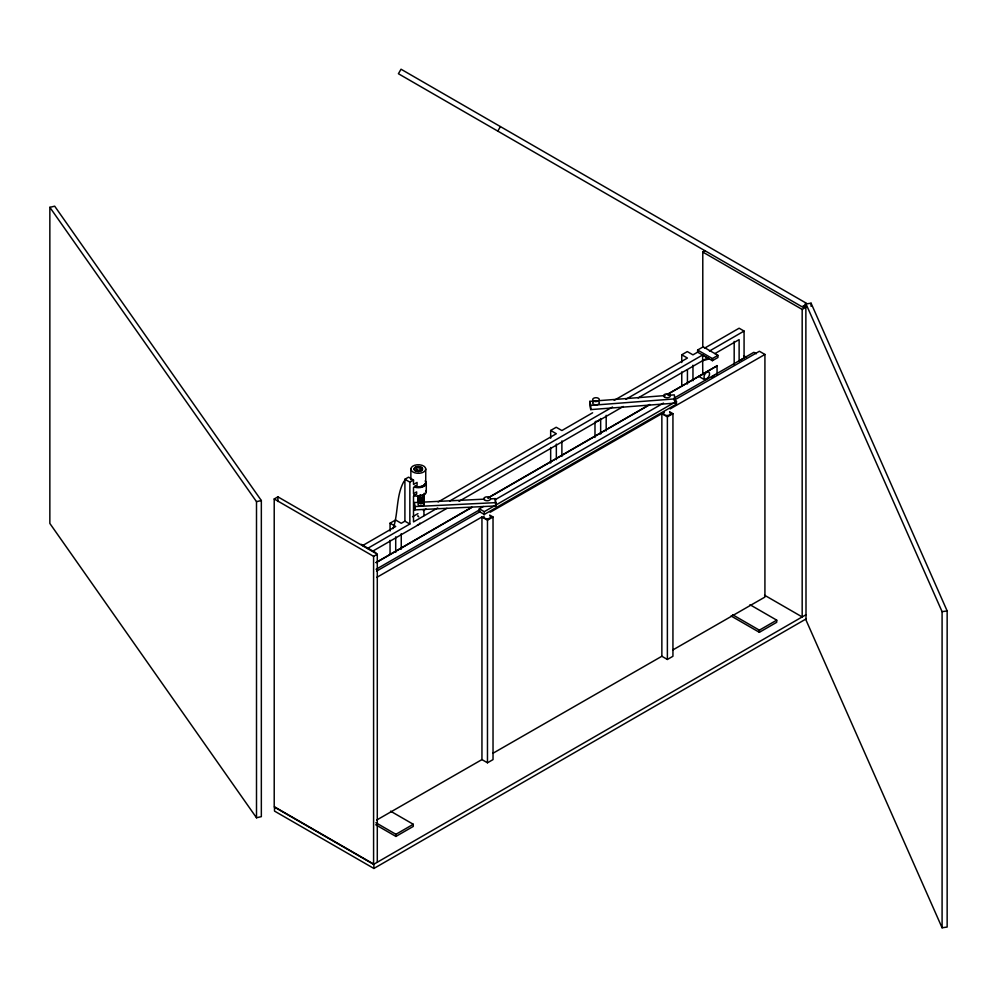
<?xml version="1.0" encoding="UTF-8"?>
<svg xmlns="http://www.w3.org/2000/svg" width="997" height="997" viewBox="0 0 997 997"><rect width="100%" height="100%" fill="white"/><g stroke="black" fill="none" stroke-linecap="round" stroke-linejoin="round"><path stroke-width="1.5" d="M418.304 500.893C416.272 504.619 426.08 504.17 423.326 500.731C425.893 504.021 416.871 504.694 418.167 501.092M422.778 494.998L423.899 496.606L422.043 497.964L419.076 497.727L417.955 496.12L417.942 501.977M392.992 528.659L393.803 526.528C398.252 511.797 396.32 494.637 404.121 481.102M422.267 495.148L421.021 495.148M497.802 131.118L500.407 126.594M805.863 302.951L803.246 307.475L398.414 73.728L401.031 69.217L805.863 302.951L806.012 620.059L942.09 927.783L947.15 927.048L947.15 610.924L811.072 303.2L806.012 303.948L942.09 611.672L942.09 927.783M418.304 503.373C416.272 507.087 426.08 506.638 423.326 503.198M805.863 614.8L373.588 864.374L274.212 806.984L274.212 498.974L277.901 496.842L377.29 554.22L377.29 862.243M702.785 346.782L702.785 252.054L705.24 250.633M404.907 479.27L409.854 482.124L409.854 524.023L404.907 521.169L404.907 479.27L408.558 477.164L413.506 480.018L413.506 484.467L417.07 482.411L417.07 485.477L413.506 487.533L413.506 493.714L416.646 491.895L416.646 494.213L413.506 496.032L413.506 521.905L437.708 507.934M409.854 482.124L413.506 480.018M414.64 495.073L413.73 494.998M390.051 530.99L390.051 523.201L395.585 519.998L401.255 523.275L404.907 521.169M550.668 438.219L550.668 430.467L556.214 427.264L561.884 430.542L592.629 412.783M681.761 362.572L681.761 354.782L687.294 351.58L692.965 354.857L697.626 352.165L712.394 360.69L717.94 357.487L717.94 355.356L703.172 346.831L697.626 350.034L697.626 352.165M362.497 545.646L395.709 526.466L390.051 523.201M412.596 516.733L417.967 513.629M423.339 510.526L426.031 508.969M438.119 501.99L556.338 433.732L550.668 430.467M614.177 400.345L687.432 358.048L681.761 354.782M704.493 348.202L739.126 328.212L744.074 331.066L744.074 358.06M367.444 548.5L409.854 524.023M449.809 500.955L612.494 407.025M625.942 399.261L702.573 355.019L709.328 358.883L702.611 360.702M709.44 351.056L744.074 331.066M372.853 551.092L446.918 508.333M459.031 501.329L623.324 406.477M638.13 397.928L707.047 358.147M714.886 353.611L739.126 339.616L739.126 361.388M697.626 350.034L712.394 358.559L717.94 355.356M274.212 498.974L373.588 556.351L377.29 554.22M702.785 252.054L802.174 309.431L805.863 307.3L803.171 305.743M376.006 562.52L471.731 507.249M487.919 497.914L649.695 404.508M667.23 394.388L717.292 365.712M376.193 562.62L471.917 507.361M488.094 498.014L649.882 404.608M667.417 394.488L717.292 365.687M739.375 360.777L742.753 358.833M375.869 822.724L395.921 834.302L413.269 824.282L413.269 826.413L395.921 836.433L375.695 824.756M732.633 614.738L759.365 630.179L776.725 620.159L776.725 622.29L759.365 632.31L731.063 615.972M373.887 868.462L373.887 864.2L274.499 806.822L274.499 811.084L373.887 868.462L805.863 619.062M674.009 399.909L676.464 401.33L676.464 404.121L484.28 514.44L479.345 511.586L479.345 508.794L483.371 506.476M495.472 499.534L663.479 403.1M376.106 569.275L479.981 509.604M674.259 398.027L753.857 352.315L756.312 353.748M376.579 571.119L480.38 511.498M674.483 400.021L759.402 351.256L764.923 354.458L764.923 597.066L672.751 650.007M479.345 508.794L484.28 511.66L676.464 401.33M376.729 577.413L481.95 516.982L487.471 520.185L487.471 762.792L493.029 759.602L493.029 516.994L489.714 515.075M490.188 512.246L661.858 413.655L667.379 416.858L667.379 659.466L672.938 656.275L672.938 413.668L669.623 411.749M670.084 408.932L764.923 354.458M487.471 520.185L493.029 516.994M667.379 416.858L672.938 413.668M376.729 820.02L481.95 759.589L487.471 762.792M492.867 753.321L661.858 656.263L667.379 659.466M49.85 207.326L54.685 206.192L261.339 500.531L261.339 816.643L256.503 817.777L49.85 523.437L49.85 207.326L256.503 501.653L256.503 817.777M256.503 501.653L261.339 500.531M942.09 611.672L947.15 610.924M668.164 395.335L674.308 394.862L675.231 403.1L590.76 409.605L589.838 405.605L589.838 401.367L665.086 395.572M589.838 401.367L590.76 405.368L675.231 398.862M490.686 498.836L495.272 498.612L495.858 505.94L414.839 509.878L414.253 502.55L418.84 502.326M423.426 502.102L484.579 499.136M414.253 502.55L414.839 506.563L495.858 502.638M423.912 494.026L424.759 493.739L424.273 493.253M705.402 380.193L698.797 376.392M743.65 355.692L746.342 357.238M764.562 595.221L802.174 616.931L802.174 309.431M749.981 604.718L776.725 620.159M361.176 544.287L375.944 552.812M390.55 811.159L413.269 824.282M669.735 412.409L670.171 412.858A3.39 1.957 0 0 1 666.482 415.5A3.39 1.957 0 0 1 664.351 412.347M674.62 400.433L675.231 403.1M495.858 505.94L495.272 498.612M811.072 303.2L811.072 306.303M759.365 630.179L759.365 632.31M734.178 341.423L734.178 364.74M717.017 365.55L717.105 374.735M712.394 358.559L712.394 360.69M702.611 354.994L702.785 374.735M692.965 365.226L692.965 380.767M687.432 369.974L687.432 383.97M681.761 371.918L681.761 385.939M661.858 413.655L661.858 656.263M606.188 415.325L606.188 430.866M600.655 418.516L600.655 434.069M594.985 421.943L594.985 437.446M590.76 405.368L590.76 409.605M561.884 440.911L561.884 456.452M556.338 444.101L556.338 459.642M550.668 447.528L550.668 463.032M484.28 511.66L484.28 514.44M481.95 516.982L481.95 759.589M426.28 483.096L426.28 491.708M425.744 469.026A7.428 4.287 0 0 1 414.59 472.74A7.428 4.287 0 0 1 414.59 465.312A7.428 4.287 0 0 1 425.744 469.026L425.744 482.747M423.899 496.145L423.949 504.856M423.949 509.467L423.949 515.636M423.713 495.708L423.688 502.451M423.326 495.322L423.289 502.837M422.728 497.74L422.728 503.161M422.043 497.964L422.043 503.385M421.282 498.076L421.282 503.497M420.335 494.674L420.335 497.478M420.497 498.076L420.497 503.485M419.749 497.952L419.749 503.373M419.637 495.372L419.637 498.188M419.076 497.727L419.076 503.136M418.528 497.403L418.528 502.812M418.167 495.683L418.142 502.426M414.839 506.563L414.839 509.878M410.876 469.026L410.876 479.694M401.255 533.644L401.255 549.185M395.921 834.302L395.921 836.433M395.709 536.835L395.709 552.388M390.051 540.337L390.051 554.357M373.588 556.351L373.588 864.374M277.901 496.842L277.901 501.503M711.609 377.19A3.913 2.256 -60 0 1 714.388 375.595M599.297 419.475A3.315 1.919 0 0 1 597.49 421.083M596.68 421.245A3.315 1.919 0 0 1 595.82 421.282M419.936 523.039A3.265 1.882 0 0 1 417.494 524.846M489.901 515.686A3.39 1.957 0 0 1 487.533 518.789A3.39 1.957 0 0 1 484.056 516.047M418.777 516.87A3.028 1.745 0 0 1 418.304 516.508M417.992 516.085A3.028 1.745 0 0 1 417.893 515.636M598.723 401.816A3.315 1.919 0 0 1 598.225 404.321A3.315 1.919 0 0 1 593.851 404.371L593.265 403.997A3.315 1.919 0 0 1 593.003 402.09M593.464 401.666A3.315 1.919 0 0 1 597.415 401.18M426.006 490.524A7.976 4.599 0 0 1 423.164 495.359A7.976 4.599 0 0 1 414.328 495.696M425.208 480.791A7.976 4.599 0 0 1 423.949 486.349A7.976 4.599 0 0 1 414.328 487.084M425.482 481.638A7.428 4.287 0 0 1 422.828 486.15A7.428 4.287 0 0 1 414.59 486.461M425.071 483.794A6.991 4.038 0 0 1 414.814 486.237M425.071 484.143A6.991 4.038 0 0 1 414.814 486.598M595.82 401.529L594.96 401.442A3.315 1.919 0 0 1 593.551 398.314A3.315 1.919 0 0 1 599.06 398.9A3.315 1.919 0 0 1 595.82 401.529M484.006 499.497L483.794 498.998A3.39 1.957 0 0 1 488.256 496.93A3.39 1.957 0 0 1 489.627 500.133A3.39 1.957 0 0 1 484.006 499.497M707.509 378.125A3.913 2.256 -60 0 0 708.755 372.068A3.913 2.256 -60 0 0 704.119 376.168A3.913 2.256 -60 0 0 707.509 378.125M664.874 397.317A3.39 1.957 0 0 0 670.358 396.083A3.39 1.957 0 0 0 665.772 393.965A3.39 1.957 0 0 0 664.874 397.317M417.232 470.098A2.156 1.246 0 0 0 420.46 469.026A2.156 1.246 0 0 0 417.232 467.942A2.156 1.246 0 0 0 417.232 470.098M415.263 470.783A4.312 2.493 0 0 0 422.466 469.662A4.312 2.493 0 0 0 417.195 466.621A4.312 2.493 0 0 0 415.263 470.783M415.413 470.696A4.088 2.368 0 0 0 422.267 469.637A4.088 2.368 0 0 0 417.257 466.746A4.088 2.368 0 0 0 415.413 470.696"/></g></svg>
